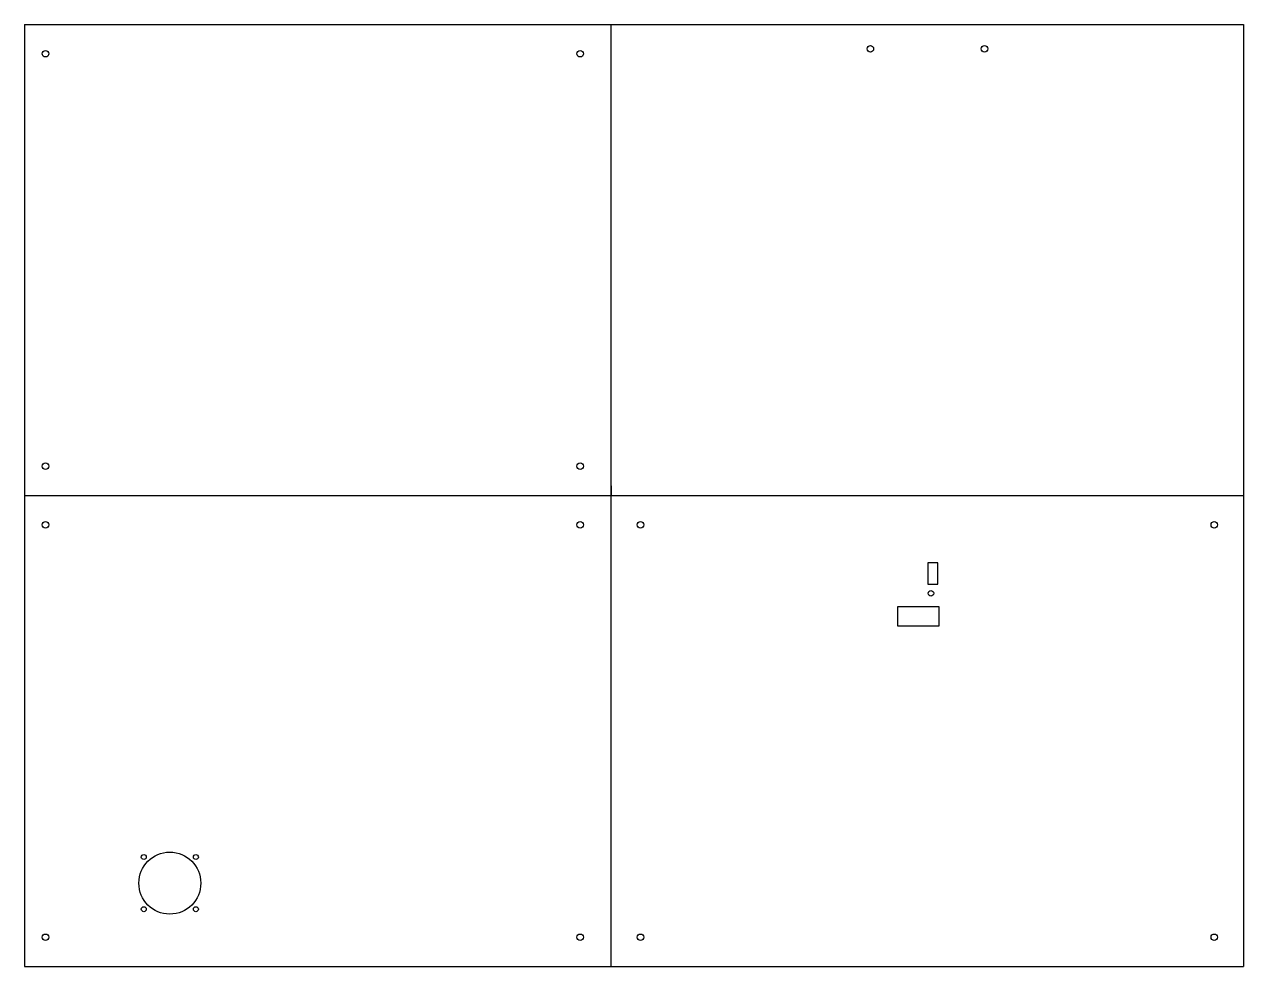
# Model space of a CAD drawing. Header units: millimetres. Extents: x -384 to 364, y -16 to 562.
import ezdxf

# ---------------------------------------------------------------- set-up
doc = ezdxf.new("R2010")
doc.units = ezdxf.units.MM

msp = doc.modelspace()

# ---------------------------------------------------------------- linework, layer by layer
at = {"color": 7, "linetype": 'Continuous', "lineweight": 25}
for p, q in [((-384.27, 561.6), (363.73, 561.6)), ((-384.27, 561.6), (-384.27, -16.4)), ((-24.27, -16.4), (-24.27, 561.6)), ((363.73, 561.6), (363.73, -16.4)), ((-24.08, 278.6), (-24.27, 278.6)), ((-24.08, 272.6), (-24.08, 278.6)), ((-384.27, 272.6), (363.73, 272.6)), ((169.98, 231.32), (169.98, 218.29)), ((176.23, 231.32), (169.98, 231.32)), ((176.23, 218.29), (176.23, 231.32)), ((169.98, 218.29), (176.23, 218.29)), ((151.38, 204.25), (151.38, 192.6)), ((176.88, 204.25), (151.38, 204.25)), ((176.88, 192.6), (176.88, 204.25)), ((151.38, 192.6), (176.88, 192.6)), ((-384.27, -16.4), (363.73, -16.4))]:
    msp.add_line(p, q, dxfattribs=at)
for centre, radius in [((134.73, 546.6), 2), ((204.73, 546.6), 2), ((-371.27, 543.6), 2), ((-43.27, 543.6), 2), ((-371.27, 290.6), 2), ((-43.27, 290.6), 2), ((-371.27, 254.6), 2), ((-43.27, 254.6), 2), ((-6.27, 254.6), 2), ((345.73, 254.6), 2), ((171.88, 212.6), 1.7), ((-295.04, 34.8), 19), ((-311.04, 50.8), 1.5), ((-279.04, 50.8), 1.5), ((-311.04, 18.8), 1.5), ((-279.04, 18.8), 1.5), ((-371.27, 1.6), 2), ((-43.27, 1.6), 2), ((-6.27, 1.6), 2), ((345.73, 1.6), 2)]:
    msp.add_circle(centre, radius, dxfattribs=at)

doc.saveas('drawing.dxf')
